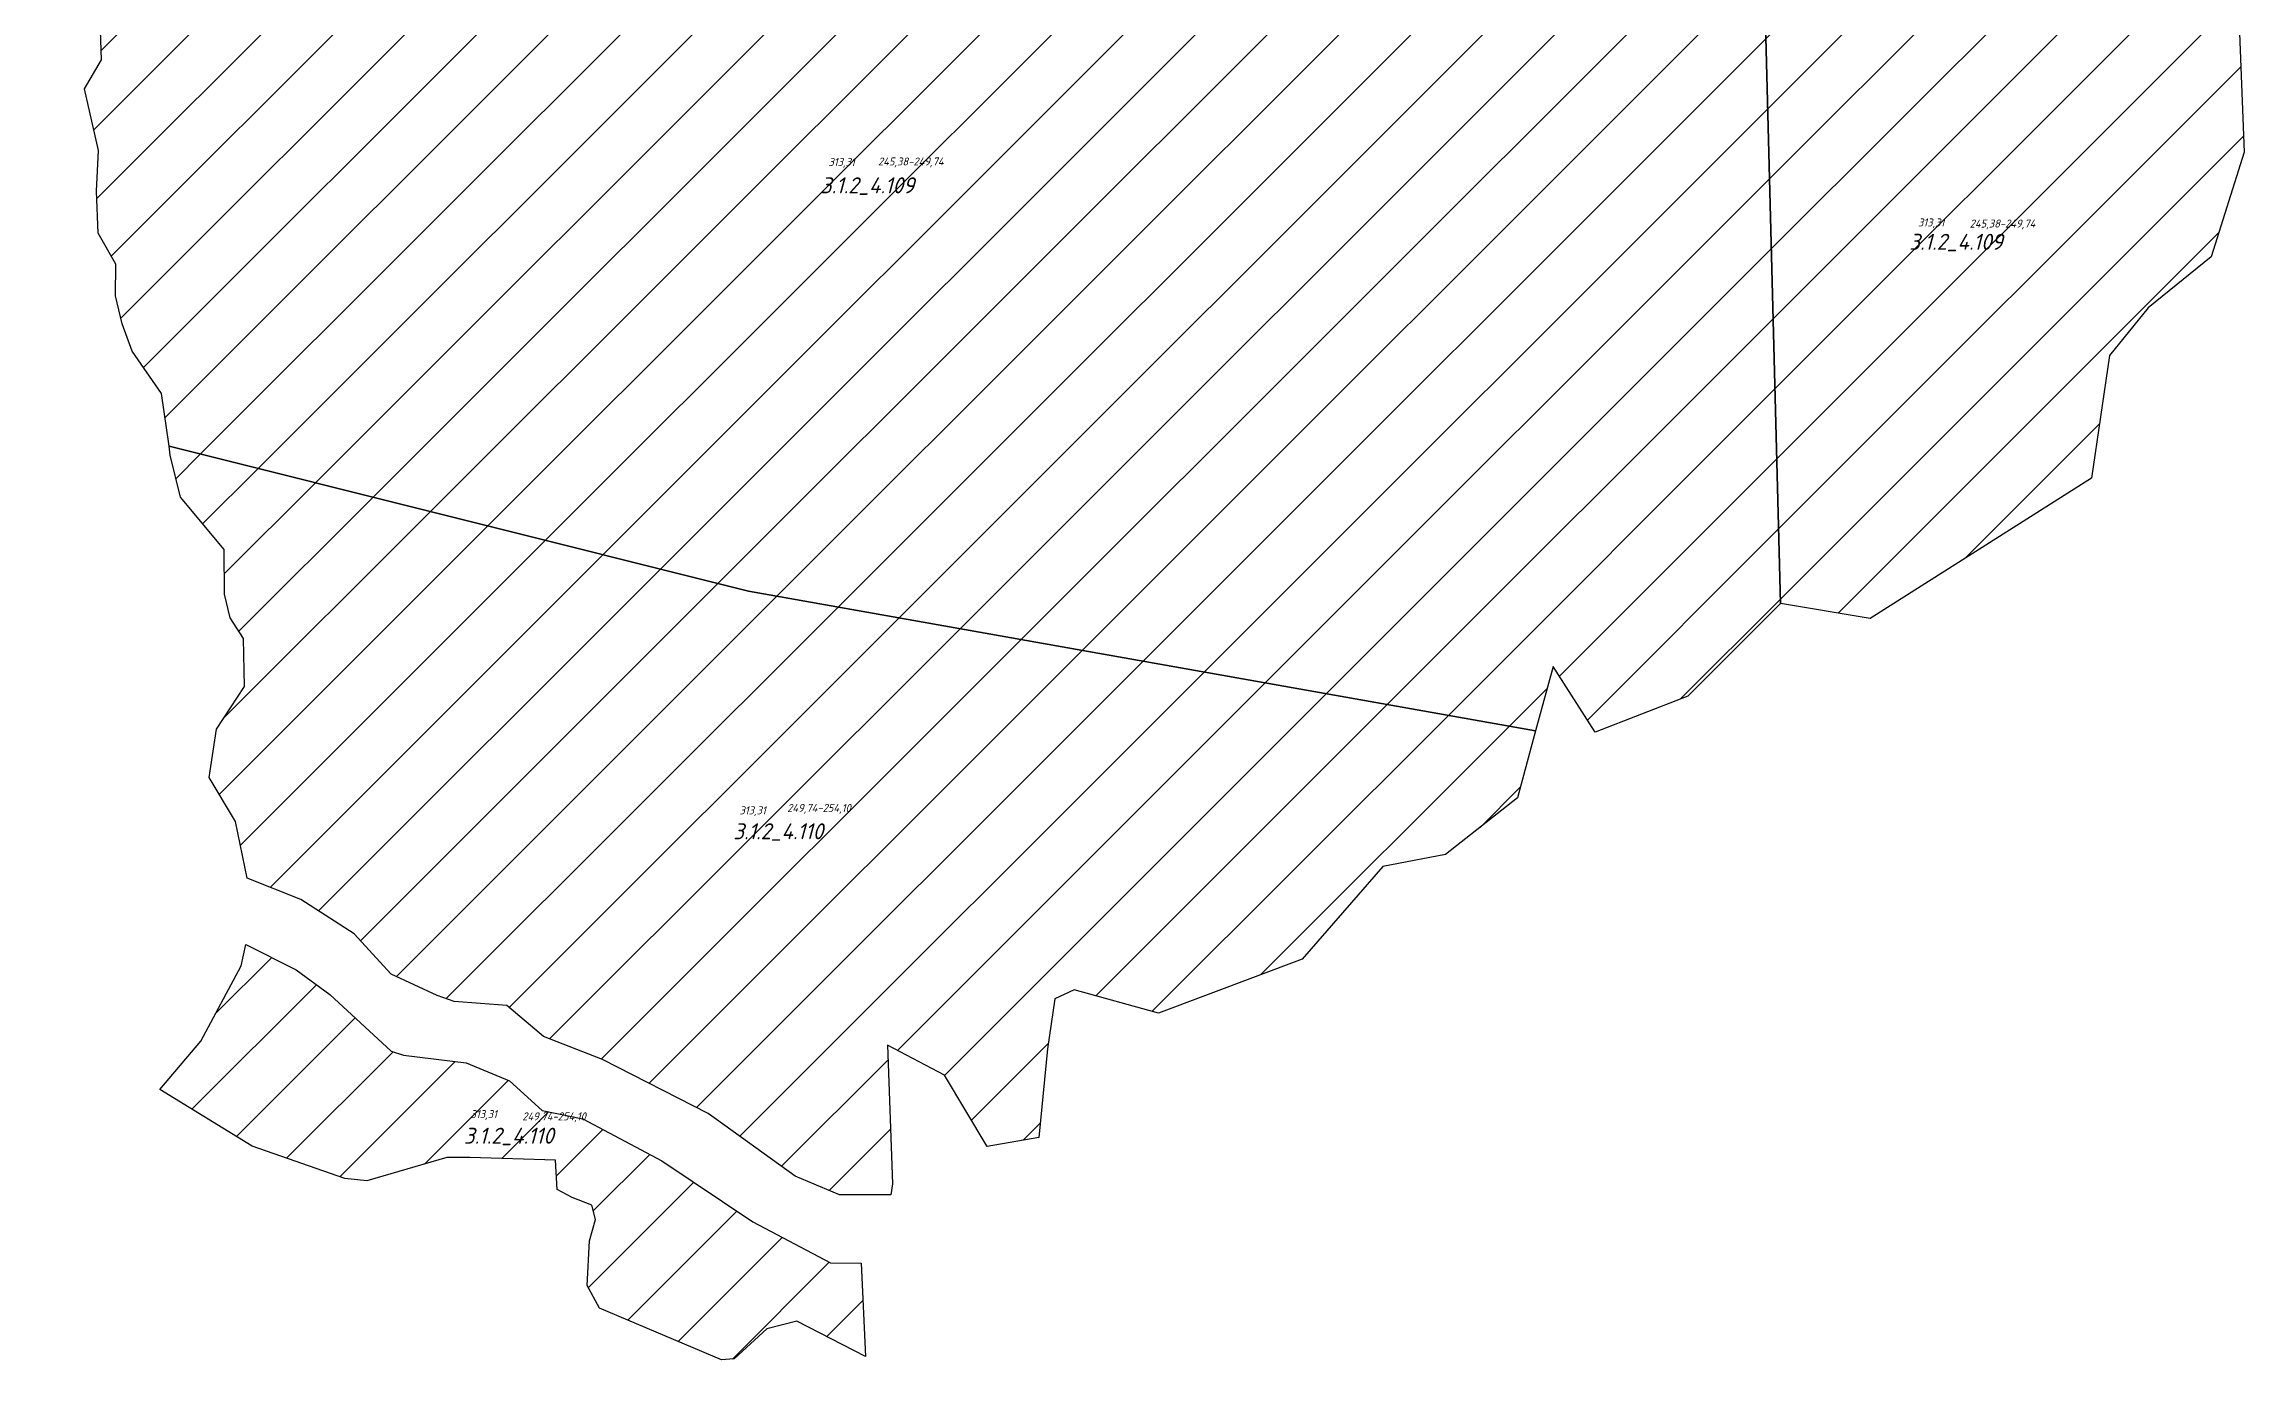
# Model space of a CAD drawing. Header units: millimetres. Extents: x 2242288 to 2245577, y 377443 to 382303.
# Drawn here: x 2242796 to 2244171, y 377443 to 378266 of the extents above; entities that cross this region are included whole.
import ezdxf

# ---------------------------------------------------------------- set-up
doc = ezdxf.new("R2010")
doc.units = ezdxf.units.MM
for name, color, linetype in [('об_3.1.2_4.109', 41, 'Continuous'), ('об_3.1.2_4.110', 41, 'Continuous'), ('подписи', 41, 'Continuous'), ('штриховка_об_3.1.2_4.109', 41, 'Continuous'), ('штриховка_об_3.1.2_4.110', 41, 'Continuous')]:
    doc.layers.add(name, color=color, linetype=linetype)
doc.styles.add('GOST-2.304_Type-B_italic', font='GOST Common Italic.ttf')

msp = doc.modelspace()

# ---------------------------------------------------------------- hatches: boundary and pattern name
at = {"layer": 'штриховка_об_3.1.2_4.109'}
h = msp.add_hatch(dxfattribs=at)
h.set_pattern_fill('ANSI31', color=256, scale=10)
h.paths.add_polyline_path([(2242874.6, 378014.4), (2242869.9, 378047.2), (2242851.6, 378073.8), (2242845.3, 378090.8), (2242841.1, 378108.3), (2242841.4, 378128.1), (2242830.4, 378147.5), (2242829.4, 378173.7), (2242830.6, 378199.2), (2242821.9, 378237.8), (2242832.5, 378255.8), (2242831.1, 378292.7), (2242825.7, 378307), (2242829.2, 378374.3), (2242834.4, 378401.3), (2242826.5, 378427.4), (2242812.6, 378444), (2242811.1, 378451.8), (2242832.9, 378465.1), (2242838.4, 378478.6), (2242834.4, 378503), (2242814.8, 378520.8), (2242799.4, 378523.9), (2242799.6, 378531.6), (2242796.5, 378546.3), (2242797.3, 378549), (2243341.7, 378412.6), (2243871, 378318.6), (2243881.4, 377916), (2243823.5, 377858), (2243765.6, 377835.6), (2243739.4, 377876.7), (2243728.4, 377836.4), (2243236.7, 377923.7)])
h = msp.add_hatch(dxfattribs=at)
h.set_pattern_fill('ANSI31', color=256, scale=10)
h.paths.add_polyline_path([(2243881.4, 377916), (2243871, 378318.6), (2243927, 378308.7), (2244167.8, 378283.1), (2244171, 378198.1), (2244150.4, 378132.7), (2244111.2, 378100.9), (2244086.9, 378071), (2244075.7, 377994.4), (2243937.4, 377906.6)])
at = {"layer": 'штриховка_об_3.1.2_4.110'}
h = msp.add_hatch(dxfattribs=at)
h.set_pattern_fill('ANSI31', color=256, scale=10)
h.paths.add_polyline_path([(2242923.5, 377744.2), (2242916.1, 377779.7), (2242899.7, 377807.2), (2242904.3, 377837.5), (2242921.8, 377864.1), (2242921.1, 377894.2), (2242912.8, 377907), (2242909.3, 377921.9), (2242909, 377949.7), (2242881.7, 377982.4), (2242875.4, 378008.7), (2242874.6, 378014.4), (2243236.7, 377923.7), (2243728.4, 377836.4), (2243717, 377794.5), (2243672.1, 377759), (2243632.9, 377751.5), (2243582.5, 377693.6), (2243492.8, 377660), (2243440.2, 377674.4), (2243428, 377668.9), (2243423.5, 377637.7), (2243418, 377582.2), (2243385.7, 377576.6), (2243359, 377621.1), (2243323.5, 377640), (2243326.6, 377553.2), (2243325.5, 377546.3), (2243293.5, 377546.3), (2243265.9, 377558), (2243211.5, 377597.2), (2243145.5, 377631), (2243108.5, 377645.3), (2243085.7, 377664.6), (2243052.7, 377667.2), (2243042.2, 377671), (2243013.3, 377684.3), (2242990.2, 377709.5), (2242956.9, 377731)])
h = msp.add_hatch(dxfattribs=at)
h.set_pattern_fill('ANSI31', color=256, scale=10)
h.paths.add_polyline_path([(2242868.8, 377612.2), (2242894.5, 377642.3), (2242919.7, 377689.6), (2242922.5, 377702.9), (2242954.1, 377687), (2242975.1, 377671.5), (2243013.4, 377636.2), (2243021.1, 377633.6), (2243060.3, 377628.8), (2243087.4, 377617.7), (2243107.8, 377599.1), (2243133.2, 377593.8), (2243182.4, 377567.6), (2243239.3, 377529.5), (2243287.9, 377503.8), (2243307.1, 377503.6), (2243309.8, 377445.2), (2243266.8, 377467.3), (2243248, 377462.6), (2243227.7, 377443.8), (2243219.8, 377443.1), (2243143.5, 377475.6), (2243135.9, 377489.7), (2243137.4, 377517.5), (2243141, 377530.9), (2243138.8, 377539.9), (2243126.5, 377544.6), (2243117.1, 377549.7), (2243116, 377568.1), (2243062.5, 377569.6), (2243048.1, 377569.6), (2242998.2, 377555.1), (2242984.5, 377556.6), (2242926.6, 377576.8)])

# ---------------------------------------------------------------- linework, layer by layer
at = {"layer": 'об_3.1.2_4.109'}
msp.add_lwpolyline([(2243871, 378318.6), (2243881.4, 377916), (2243823.5, 377858), (2243765.6, 377835.6), (2243739.4, 377876.7), (2243728.4, 377836.4), (2243236.7, 377923.7), (2242874.6, 378014.4), (2242869.9, 378047.2), (2242851.6, 378073.8), (2242845.3, 378090.8), (2242841.1, 378108.3), (2242841.4, 378128.1), (2242830.4, 378147.5), (2242829.4, 378173.7), (2242830.6, 378199.2), (2242821.9, 378237.8), (2242832.5, 378255.8), (2242831.1, 378292.7)], dxfattribs=at)
msp.add_lwpolyline([(2243881.4, 377916), (2243871, 378318.6), (2243927, 378308.7), (2244167.8, 378283.1), (2244171, 378198.1), (2244150.4, 378132.7), (2244111.2, 378100.9), (2244086.9, 378071), (2244075.7, 377994.4), (2243937.4, 377906.6)], close=True, dxfattribs=at)
at = {"layer": 'об_3.1.2_4.110'}
for points in [[(2242923.5, 377744.2), (2242916.1, 377779.7), (2242899.7, 377807.2), (2242904.3, 377837.5), (2242921.8, 377864.1), (2242921.1, 377894.2), (2242912.8, 377907), (2242909.3, 377921.9), (2242909, 377949.7), (2242881.7, 377982.4), (2242875.4, 378008.7), (2242874.6, 378014.4), (2243236.7, 377923.7), (2243728.4, 377836.4), (2243717, 377794.5), (2243672.1, 377759), (2243632.9, 377751.5), (2243582.5, 377693.6), (2243492.8, 377660), (2243440.2, 377674.4), (2243428, 377668.9), (2243423.5, 377637.7), (2243418, 377582.2), (2243385.7, 377576.6), (2243359, 377621.1), (2243323.5, 377640), (2243326.6, 377553.2), (2243325.5, 377546.3), (2243293.5, 377546.3), (2243265.9, 377558), (2243211.5, 377597.2), (2243145.5, 377631), (2243108.5, 377645.3), (2243085.7, 377664.6), (2243052.7, 377667.2), (2243042.2, 377671), (2243013.3, 377684.3), (2242990.2, 377709.5), (2242956.9, 377731)], [(2242868.8, 377612.2), (2242894.5, 377642.3), (2242919.7, 377689.6), (2242922.5, 377702.9), (2242954.1, 377687), (2242975.1, 377671.5), (2243013.4, 377636.2), (2243021.1, 377633.6), (2243060.3, 377628.8), (2243087.4, 377617.7), (2243107.8, 377599.1), (2243133.2, 377593.8), (2243182.4, 377567.6), (2243239.3, 377529.5), (2243287.9, 377503.8), (2243307.1, 377503.6), (2243309.8, 377445.2), (2243266.8, 377467.3), (2243248, 377462.6), (2243227.7, 377443.8), (2243219.8, 377443.1), (2243143.5, 377475.6), (2243135.9, 377489.7), (2243137.4, 377517.5), (2243141, 377530.9), (2243138.8, 377539.9), (2243126.5, 377544.6), (2243117.1, 377549.7), (2243116, 377568.1), (2243062.5, 377569.6), (2243048.1, 377569.6), (2242998.2, 377555.1), (2242984.5, 377556.6), (2242926.6, 377576.8)]]:
    msp.add_lwpolyline(points, close=True, dxfattribs=at)

# ---------------------------------------------------------------- texts
at = {"layer": 'подписи', "attachment_point": 1, "style": 'GOST-2.304_Type-B_italic'}
for s, insert, char_height in [('313,31', (2243286.6, 378194.5), 5), ('245,38-249,74', (2243317.5, 378194.8), 5), ('3.1.2_4.109', (2243281.8, 378182.4), 10), ('3.1.2_4.109', (2243961.8, 378147.1), 10), ('313,31', (2243967.3, 378156.7), 5), ('245,38-249,74', (2243999.6, 378156), 5), ('249,74-254,10', (2243260.8, 377790.7), 5), ('3.1.2_4.110', (2243227.1, 377778.6), 10), ('313,31', (2243231, 377789.2), 5), ('313,31', (2243063, 377599.3), 5), ('249,74-254,10', (2243095.3, 377597.9), 5), ('3.1.2_4.110', (2243058.8, 377588.3), 10)]:
    msp.add_mtext_dynamic_manual_height_columns(s, width=75.27, gutter_width=12.5, heights=[0], dxfattribs=dict(at, insert=insert, char_height=char_height))

doc.saveas('drawing.dxf')
